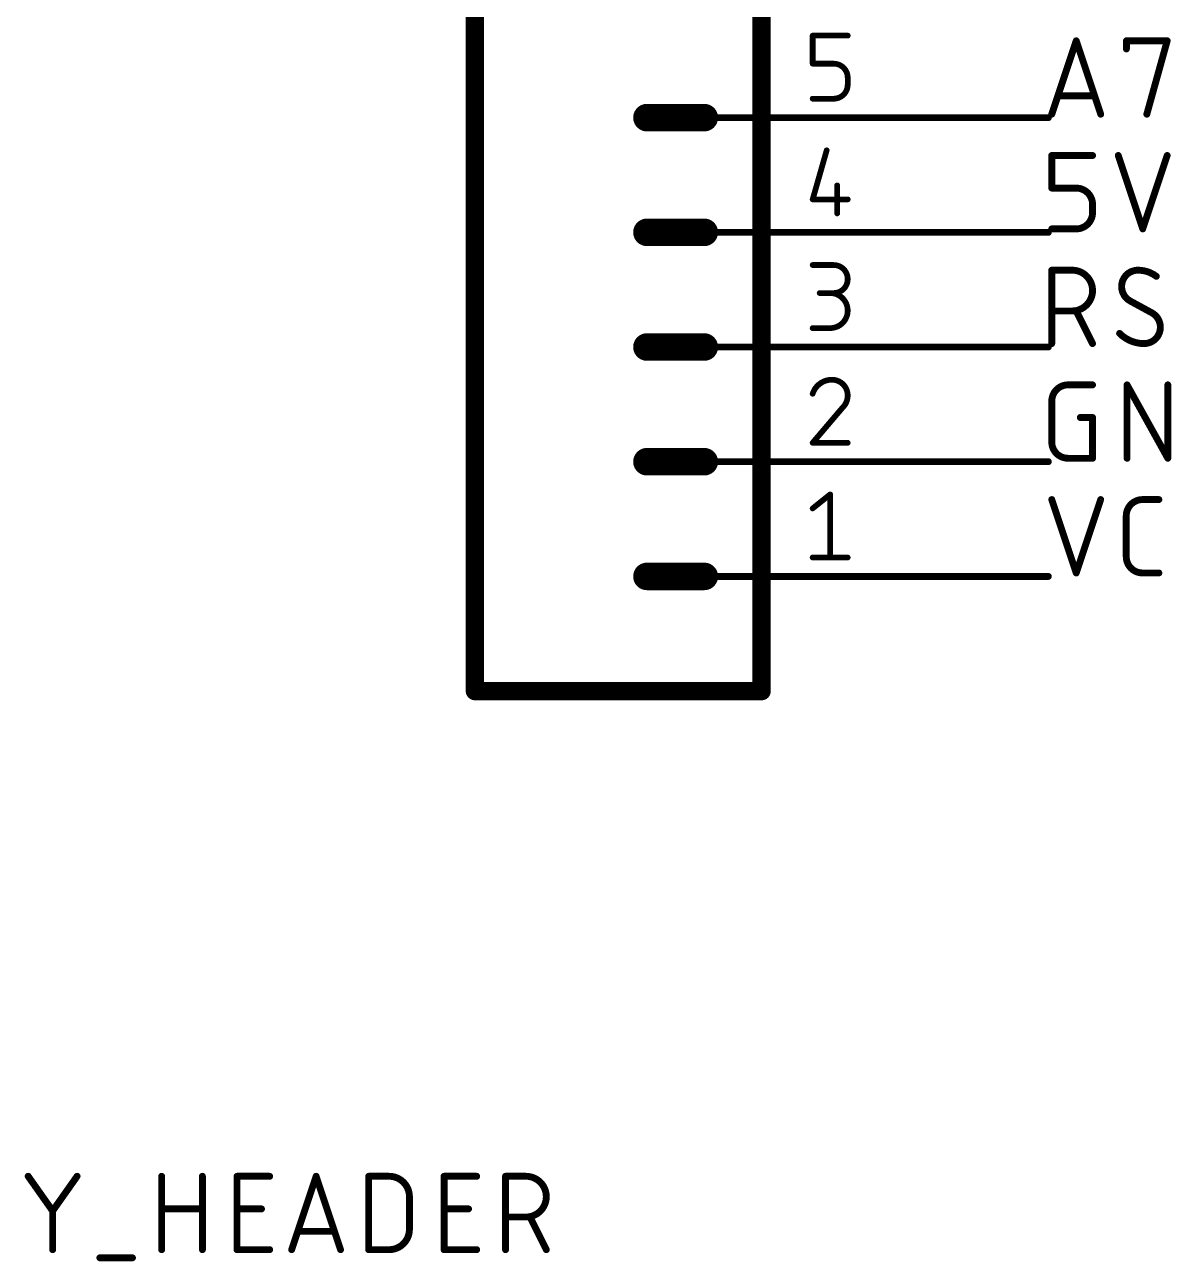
# Model space of a CAD drawing. Extents: x 13 to 226, y 41 to 152.
# Drawn here: x 38.29 to 63.68, y 40.71 to 68.1 of the extents above; entities that cross this region are included whole.
import ezdxf

# ---------------------------------------------------------------- set-up
doc = ezdxf.new("R2010")
doc.units = 0
for name, color, linetype in [('91', 122, 'CONTINUOUS'), ('94', 12, 'CONTINUOUS'), ('95', 251, 'CONTINUOUS'), ('96', 251, 'CONTINUOUS')]:
    doc.layers.add(name, color=color, linetype=linetype)

msp = doc.modelspace()

# ---------------------------------------------------------------- linework, layer by layer
at = {"layer": '91', "const_width": 0.1524}
for points in [[(58.42, 66.04), (60.96, 66.04)], [(58.42, 63.5), (60.96, 63.5)], [(58.42, 60.96), (60.96, 60.96)], [(58.42, 58.42), (60.96, 58.42)], [(58.42, 55.88), (60.96, 55.88)]]:
    msp.add_lwpolyline(points, dxfattribs=at)
at = {"layer": '91', "const_width": 0.0762}
for points in [[(58.42, 66.0781, 1), (58.42, 66.0019)], [(60.96, 66.0019, 1), (60.96, 66.0781)], [(58.42, 63.5381, 1), (58.42, 63.4619)], [(60.96, 63.4619, 1), (60.96, 63.5381)], [(58.42, 60.9981, 1), (58.42, 60.9219)], [(60.96, 60.9219, 1), (60.96, 60.9981)], [(58.42, 58.4581, 1), (58.42, 58.3819)], [(60.96, 58.3819, 1), (60.96, 58.4581)], [(58.42, 55.9181, 1), (58.42, 55.8419)], [(60.96, 55.8419, 1), (60.96, 55.9181)]]:
    msp.add_lwpolyline(points, format="xyb", dxfattribs=at)
at = {"layer": '94'}
for points, const_width in [([(48.26, 93.98), (48.26, 53.34)], 0.4064), ([(54.61, 53.34), (54.61, 93.98)], 0.4064), ([(52.07, 66.04), (53.34, 66.04)], 0.6096), ([(58.42, 66.04), (53.34, 66.04)], 0.1524), ([(52.07, 63.5), (53.34, 63.5)], 0.6096), ([(58.42, 63.5), (53.34, 63.5)], 0.1524), ([(52.07, 60.96), (53.34, 60.96)], 0.6096), ([(58.42, 60.96), (53.34, 60.96)], 0.1524), ([(52.07, 58.42), (53.34, 58.42)], 0.6096), ([(58.42, 58.42), (53.34, 58.42)], 0.1524), ([(52.07, 55.88), (53.34, 55.88)], 0.6096), ([(58.42, 55.88), (53.34, 55.88)], 0.1524), ([(54.61, 53.34), (48.26, 53.34)], 0.4064)]:
    msp.add_lwpolyline(points, dxfattribs=dict(at, const_width=const_width))
for points, const_width in [([(52.07, 66.1924, 1), (52.07, 65.8876)], 0.3048), ([(53.34, 65.8876, 1), (53.34, 66.1924)], 0.3048), ([(53.34, 66.0781, 1), (53.34, 66.0019)], 0.0762), ([(58.42, 66.0019, 1), (58.42, 66.0781)], 0.0762), ([(52.07, 63.6524, 1), (52.07, 63.3476)], 0.3048), ([(53.34, 63.3476, 1), (53.34, 63.6524)], 0.3048), ([(53.34, 63.5381, 1), (53.34, 63.4619)], 0.0762), ([(58.42, 63.4619, 1), (58.42, 63.5381)], 0.0762), ([(52.07, 61.1124, 1), (52.07, 60.8076)], 0.3048), ([(53.34, 60.8076, 1), (53.34, 61.1124)], 0.3048), ([(53.34, 60.9981, 1), (53.34, 60.9219)], 0.0762), ([(58.42, 60.9219, 1), (58.42, 60.9981)], 0.0762), ([(52.07, 58.5724, 1), (52.07, 58.2676)], 0.3048), ([(53.34, 58.2676, 1), (53.34, 58.5724)], 0.3048), ([(53.34, 58.4581, 1), (53.34, 58.3819)], 0.0762), ([(58.42, 58.3819, 1), (58.42, 58.4581)], 0.0762), ([(52.07, 56.0324, 1), (52.07, 55.7276)], 0.3048), ([(53.34, 55.7276, 1), (53.34, 56.0324)], 0.3048), ([(53.34, 55.9181, 1), (53.34, 55.8419)], 0.0762), ([(58.42, 55.8419, 1), (58.42, 55.9181)], 0.0762), ([(48.26, 53.4416, 1), (48.26, 53.2384)], 0.2032), ([(48.1584, 53.34, 1), (48.3616, 53.34)], 0.2032), ([(54.5084, 53.34, 1), (54.7116, 53.34)], 0.2032), ([(54.61, 53.2384, 1), (54.61, 53.4416)], 0.2032)]:
    msp.add_lwpolyline(points, format="xyb", dxfattribs=dict(at, const_width=const_width))
at = {"layer": '95'}
for points, const_width in [([(55.7403, 67.8879, 1), (55.7403, 67.8243)], 0.0635), ([(55.7721, 67.8561, 1), (55.7086, 67.8561)], 0.0635), ([(56.5164, 67.8243, 1), (56.5164, 67.8879)], 0.0635), ([(61.6142, 67.7538, 1), (61.5419, 67.7298)], 0.0762), ([(61.6142, 67.7298, 1), (61.5419, 67.7538)], 0.0762), ([(62.7277, 67.7418, 1), (62.6515, 67.7418)], 0.0762), ([(62.6896, 67.7799, 1), (62.6896, 67.7037)], 0.0762), ([(63.6295, 67.7316, 1), (63.556, 67.752)], 0.0762), ([(63.5927, 67.7037, 1), (63.5927, 67.7799)], 0.0762), ([(62.6515, 67.5612, 1), (62.7277, 67.5612)], 0.0762), ([(55.7403, 67.267, 1), (55.7403, 67.2035)], 0.0635), ([(55.7086, 67.2352, 1), (55.7721, 67.2352)], 0.0635), ([(56.5164, 66.9248, 0.4142), (56.206, 67.2352)], 0.127), ([(56.206, 67.267, 1), (56.206, 67.2035)], 0.0635), ([(56.206, 67.2035, 1), (56.206, 67.267)], 0.0635), ([(56.206, 66.4591, 0.4142), (56.5164, 66.7695)], 0.127), ([(56.5482, 66.9248, 1), (56.4847, 66.9248)], 0.0635), ([(56.4847, 66.9248, 1), (56.5482, 66.9248)], 0.0635), ([(56.5482, 66.7695, 1), (56.4847, 66.7695)], 0.0635), ([(56.4847, 66.7695, 1), (56.5482, 66.7695)], 0.0635), ([(61.1717, 66.5607, 1), (61.1717, 66.4845)], 0.0762), ([(61.9845, 66.4845, 1), (61.9845, 66.5607)], 0.0762), ([(55.7403, 66.4909, 1), (55.7403, 66.4274)], 0.0635), ([(56.206, 66.4909, 1), (56.206, 66.4274)], 0.0635), ([(56.206, 66.4274, 1), (56.206, 66.4909)], 0.0635), ([(61.0001, 66.1282, 1), (61.0723, 66.1042)], 0.0762), ([(62.0838, 66.1042, 1), (62.1561, 66.1282)], 0.0762), ([(63.1045, 66.1264, 1), (63.1779, 66.106)], 0.0762), ([(56.0813, 65.3074, 1), (56.0202, 65.3248)], 0.0635), ([(61.0743, 65.2018, 1), (60.9981, 65.2018)], 0.0762), ([(61.0362, 65.2399, 1), (61.0362, 65.1637)], 0.0762), ([(61.9393, 65.1637, 1), (61.9393, 65.2399)], 0.0762), ([(62.5452, 65.2138, 1), (62.4729, 65.1898)], 0.0762), ([(63.6289, 65.1898, 1), (63.5566, 65.2138)], 0.0762), ([(56.3153, 64.54, 1), (56.2518, 64.54)], 0.0635), ([(61.0362, 64.5174, 1), (61.0362, 64.4412)], 0.0762), ([(60.9981, 64.4793, 1), (61.0743, 64.4793)], 0.0762), ([(61.9393, 64.1181, 0.4142), (61.5781, 64.4793)], 0.1524), ([(61.5781, 64.5174, 1), (61.5781, 64.4412)], 0.0762), ([(61.5781, 64.4412, 1), (61.5781, 64.5174)], 0.0762), ([(55.7403, 64.2613, 1), (55.7403, 64.1978)], 0.0635), ([(55.7098, 64.2383, 1), (55.7708, 64.2208)], 0.0635), ([(56.5164, 64.1978, 1), (56.5164, 64.2613)], 0.0635), ([(61.9774, 64.1181, 1), (61.9012, 64.1181)], 0.0762), ([(61.9012, 64.1181, 1), (61.9774, 64.1181)], 0.0762), ([(56.2518, 63.9191, 1), (56.3153, 63.9191)], 0.0635), ([(61.5781, 63.5762, 0.4142), (61.9393, 63.9374)], 0.1524), ([(61.9774, 63.9374, 1), (61.9012, 63.9374)], 0.0762), ([(61.9012, 63.9374, 1), (61.9774, 63.9374)], 0.0762), ([(61.0362, 63.6143, 1), (61.0362, 63.5381)], 0.0762), ([(61.5781, 63.6143, 1), (61.5781, 63.5381)], 0.0762), ([(61.5781, 63.5381, 1), (61.5781, 63.6143)], 0.0762), ([(63.0147, 63.5882, 1), (63.087, 63.5642)], 0.0762), ([(63.0147, 63.5642, 1), (63.087, 63.5882)], 0.0762), ([(55.7403, 62.8079, 1), (55.7403, 62.7443)], 0.0635), ([(56.206, 62.1552, 1), (56.206, 62.7761)], 0.127), ([(56.206, 62.8079, 1), (56.206, 62.7443)], 0.0635), ([(56.206, 62.7443, 1), (56.206, 62.8079)], 0.0635), ([(61.0743, 62.6618, 1), (60.9981, 62.6618)], 0.0762), ([(61.0362, 62.6999, 1), (61.0362, 62.6237)], 0.0762), ([(61.4878, 61.7587, 1), (61.4878, 62.6618)], 0.1524), ([(61.4878, 62.6999, 1), (61.4878, 62.6237)], 0.0762), ([(61.4878, 62.6237, 1), (61.4878, 62.6999)], 0.0762), ([(62.9445, 62.6618, 0.4142), (62.5832, 62.3006)], 0.1524), ([(63.3509, 62.5263, 0.1623), (62.9445, 62.6618)], 0.1524), ([(62.9445, 62.6999, 1), (62.9445, 62.6237)], 0.0762), ([(62.9445, 62.6237, 1), (62.9445, 62.6999)], 0.0762), ([(63.328, 62.4959, 1), (63.3737, 62.5568)], 0.0762), ([(55.8955, 62.187, 1), (55.8955, 62.1235)], 0.0635), ([(56.1284, 62.187, 1), (56.1284, 62.1235)], 0.0635), ([(56.1284, 61.3791, 1), (56.1284, 62.1552)], 0.127), ([(56.206, 62.187, 1), (56.206, 62.1235)], 0.0635), ([(56.206, 62.1235, 1), (56.206, 62.187)], 0.0635), ([(62.5832, 62.3006, 0.2656), (62.7638, 61.9845)], 0.1524), ([(62.6213, 62.3006, 1), (62.5451, 62.3006)], 0.0762), ([(62.5451, 62.3006, 1), (62.6213, 62.3006)], 0.0762), ([(62.7821, 62.0179, 1), (62.7456, 61.951)], 0.0762), ([(62.7445, 61.9516, 1), (62.7832, 62.0173)], 0.0762), ([(61.0362, 61.7968, 1), (61.0362, 61.7206)], 0.0762), ([(61.4878, 61.7968, 1), (61.4878, 61.7206)], 0.0762), ([(61.4878, 61.7206, 1), (61.4878, 61.7968)], 0.0762), ([(61.6121, 61.7757, 1), (61.544, 61.7416)], 0.0762), ([(63.2799, 61.7464, 1), (63.2412, 61.6807)], 0.0762), ([(63.4412, 61.3974, 0.2656), (63.2606, 61.7135)], 0.1524), ([(63.2423, 61.6801, 1), (63.2788, 61.747)], 0.0762), ([(55.7403, 61.4109, 1), (55.7403, 61.3473)], 0.0635), ([(56.1284, 61.4109, 1), (56.1284, 61.3473)], 0.0635), ([(56.1284, 61.3473, 1), (56.1284, 61.4109)], 0.0635), ([(63.0799, 61.0362, 0.4142), (63.4412, 61.3974)], 0.1524), ([(63.4793, 61.3974, 1), (63.4031, 61.3974)], 0.0762), ([(63.4031, 61.3974, 1), (63.4793, 61.3974)], 0.0762), ([(60.9981, 61.0362, 1), (61.0743, 61.0362)], 0.0762), ([(61.9052, 61.0192, 1), (61.9734, 61.0532)], 0.0762), ([(62.5651, 61.2888, 1), (62.511, 61.2351)], 0.0762), ([(62.5381, 61.262, 0.2), (63.0799, 61.0362)], 0.1524), ([(63.0799, 61.0743, 1), (63.0799, 60.9981)], 0.0762), ([(63.0799, 60.9981, 1), (63.0799, 61.0743)], 0.0762), ([(56.1672, 60.2361, 0.3252), (55.7403, 59.9257)], 0.127), ([(56.5164, 59.8869, 0.4142), (56.1672, 60.2361)], 0.127), ([(56.1672, 60.2679, 1), (56.1672, 60.2043)], 0.0635), ([(56.1672, 60.2044, 1), (56.1672, 60.2678)], 0.0635), ([(61.3974, 60.1218, 0.4142), (61.0362, 59.7606)], 0.1524), ([(61.3974, 60.1599, 1), (61.3974, 60.0837)], 0.0762), ([(61.3974, 60.0837, 1), (61.3974, 60.1599)], 0.0762), ([(61.9393, 60.0837, 1), (61.9393, 60.1599)], 0.0762), ([(62.7416, 60.1218, 1), (62.6654, 60.1218)], 0.0762), ([(62.7368, 60.1403, 1), (62.6702, 60.1033)], 0.0762), ([(63.6447, 60.1218, 1), (63.5685, 60.1218)], 0.0762), ([(55.7101, 59.9354, 1), (55.7705, 59.9159)], 0.0635), ([(56.4, 59.6152, 0.2053), (56.5164, 59.8869)], 0.127), ([(56.5482, 59.8868, 1), (56.4847, 59.8869)], 0.0635), ([(56.4847, 59.8869, 1), (56.5482, 59.8869)], 0.0635), ([(61.0743, 59.7606, 1), (60.9981, 59.7606)], 0.0762), ([(60.9981, 59.7606, 1), (61.0743, 59.7606)], 0.0762), ([(56.3781, 59.6382, 1), (56.4219, 59.5922)], 0.0635), ([(56.4242, 59.5946, 1), (56.3758, 59.6358)], 0.0635), ([(61.6684, 59.4374, 1), (61.6684, 59.3612)], 0.0762), ([(61.9774, 59.3993, 1), (61.9012, 59.3993)], 0.0762), ([(61.9393, 59.3612, 1), (61.9393, 59.4374)], 0.0762), ([(55.7403, 58.8709, 1), (55.7403, 58.8073)], 0.0635), ([(55.7161, 58.8597, 1), (55.7645, 58.8185)], 0.0635), ([(56.5164, 58.8073, 1), (56.5164, 58.8709)], 0.0635), ([(61.0362, 58.8574, 0.4142), (61.3974, 58.4962)], 0.1524), ([(61.0743, 58.8574, 1), (60.9981, 58.8574)], 0.0762), ([(60.9981, 58.8574, 1), (61.0743, 58.8574)], 0.0762), ([(61.3974, 58.5343, 1), (61.3974, 58.4581)], 0.0762), ([(61.3974, 58.4581, 1), (61.3974, 58.5343)], 0.0762), ([(61.9012, 58.4962, 1), (61.9774, 58.4962)], 0.0762), ([(61.9393, 58.4581, 1), (61.9393, 58.5343)], 0.0762), ([(62.6654, 58.4962, 1), (62.7416, 58.4962)], 0.0762), ([(63.5685, 58.4962, 1), (63.6447, 58.4962)], 0.0762), ([(63.5733, 58.4777, 1), (63.6399, 58.5147)], 0.0762), ([(56.1601, 57.6961, 1), (56.0966, 57.6961)], 0.0635), ([(56.1482, 57.6713, 1), (56.1085, 57.7209)], 0.0635), ([(61.0723, 57.5938, 1), (61.0001, 57.5698)], 0.0762), ([(62.1561, 57.5698, 1), (62.0838, 57.5938)], 0.0762), ([(63.0469, 57.5818, 0.4142), (62.6857, 57.2206)], 0.1524), ([(63.0469, 57.6199, 1), (63.0469, 57.5437)], 0.0762), ([(63.0469, 57.5437, 1), (63.0469, 57.6199)], 0.0762), ([(63.4082, 57.5437, 1), (63.4082, 57.6199)], 0.0762), ([(55.7205, 57.4104, 1), (55.7601, 57.3609)], 0.0635), ([(62.7238, 57.2206, 1), (62.6476, 57.2206)], 0.0762), ([(62.6476, 57.2206, 1), (62.7238, 57.2206)], 0.0762), ([(55.7403, 56.3309, 1), (55.7403, 56.2674)], 0.0635), ([(56.0966, 56.2991, 1), (56.1601, 56.2991)], 0.0635), ([(56.5164, 56.2674, 1), (56.5164, 56.3309)], 0.0635), ([(62.6857, 56.3174, 0.4142), (63.0469, 55.9562)], 0.1524), ([(62.7238, 56.3174, 1), (62.6476, 56.3174)], 0.0762), ([(62.6476, 56.3174, 1), (62.7238, 56.3174)], 0.0762), ([(61.5419, 55.9682, 1), (61.6142, 55.9442)], 0.0762), ([(61.5419, 55.9442, 1), (61.6142, 55.9682)], 0.0762), ([(63.0469, 55.9943, 1), (63.0469, 55.9181)], 0.0762), ([(63.0469, 55.9181, 1), (63.0469, 55.9943)], 0.0762), ([(63.4082, 55.9181, 1), (63.4082, 55.9943)], 0.0762)]:
    msp.add_lwpolyline(points, format="xyb", dxfattribs=dict(at, const_width=const_width))
for points, const_width in [([(55.7403, 67.2352), (55.7403, 67.8561)], 0.127), ([(55.7403, 67.8561), (56.5164, 67.8561)], 0.127), ([(61.0362, 66.1162), (61.5781, 67.7418)], 0.1524), ([(61.5781, 67.7418), (62.1199, 66.1162)], 0.1524), ([(62.6896, 67.5612), (62.6896, 67.7418)], 0.1524), ([(62.6896, 67.7418), (63.5927, 67.7418)], 0.1524), ([(63.5927, 67.7418), (63.1412, 66.1162)], 0.1524), ([(56.206, 67.2352), (55.7403, 67.2352)], 0.127), ([(56.5164, 66.7695), (56.5164, 66.9248)], 0.127), ([(61.9845, 66.5226), (61.1717, 66.5226)], 0.1524), ([(55.7403, 66.4591), (56.206, 66.4591)], 0.127), ([(56.0507, 65.3161), (55.7403, 64.2295)], 0.127), ([(61.0362, 64.4793), (61.0362, 65.2018)], 0.1524), ([(61.0362, 65.2018), (61.9393, 65.2018)], 0.1524), ([(62.509, 65.2018), (63.0509, 63.5762)], 0.1524), ([(63.0509, 63.5762), (63.5927, 65.2018)], 0.1524), ([(56.2836, 64.54), (56.2836, 63.9191)], 0.127), ([(61.5781, 64.4793), (61.0362, 64.4793)], 0.1524), ([(55.7403, 64.2295), (56.5164, 64.2295)], 0.127), ([(61.9393, 63.9374), (61.9393, 64.1181)], 0.1524), ([(61.0362, 63.5762), (61.5781, 63.5762)], 0.1524), ([(55.7403, 62.7761), (56.206, 62.7761)], 0.127), ([(61.0362, 61.0362), (61.0362, 62.6618)], 0.1524), ([(61.0362, 62.6618), (61.4878, 62.6618)], 0.1524), ([(56.206, 62.1552), (55.8955, 62.1552)], 0.127), ([(63.2606, 61.7135), (62.7638, 61.9845)], 0.1524), ([(61.4878, 61.7587), (61.0362, 61.7587)], 0.1524), ([(61.9393, 61.0362), (61.5781, 61.7587)], 0.1524), ([(55.7403, 61.3791), (56.1284, 61.3791)], 0.127), ([(61.3974, 60.1218), (61.9393, 60.1218)], 0.1524), ([(62.7035, 58.4962), (62.7035, 60.1218)], 0.1524), ([(62.7035, 60.1218), (63.6066, 58.4962)], 0.1524), ([(63.6066, 58.4962), (63.6066, 60.1218)], 0.1524), ([(61.0362, 58.8574), (61.0362, 59.7606)], 0.1524), ([(56.4, 59.6152), (55.7403, 58.8391)], 0.127), ([(61.6684, 59.3993), (61.9393, 59.3993)], 0.1524), ([(61.9393, 59.3993), (61.9393, 58.4962)], 0.1524), ([(55.7403, 58.8391), (56.5164, 58.8391)], 0.127), ([(61.9393, 58.4962), (61.3974, 58.4962)], 0.1524), ([(55.7403, 57.3857), (56.1284, 57.6961)], 0.127), ([(56.1284, 57.6961), (56.1284, 56.2991)], 0.127), ([(61.0362, 57.5818), (61.5781, 55.9562)], 0.1524), ([(61.5781, 55.9562), (62.1199, 57.5818)], 0.1524), ([(63.0469, 57.5818), (63.4082, 57.5818)], 0.1524), ([(62.6857, 56.3174), (62.6857, 57.2206)], 0.1524), ([(55.7403, 56.2991), (56.5164, 56.2991)], 0.127), ([(63.4082, 55.9562), (63.0469, 55.9562)], 0.1524)]:
    msp.add_lwpolyline(points, dxfattribs=dict(at, const_width=const_width))
at = {"layer": '96', "const_width": 0.1524}
for points in [[(38.3654, 42.5958), (38.9073, 41.8282)], [(38.9073, 41.8282), (39.4491, 42.5958)], [(41.3214, 40.9702), (41.3214, 42.5958)], [(42.2246, 42.5958), (42.2246, 40.9702)], [(42.9918, 40.9702), (42.9918, 42.5958)], [(42.9918, 42.5958), (43.7142, 42.5958)], [(44.2011, 40.9702), (44.7429, 42.5958)], [(44.7429, 42.5958), (45.2848, 40.9702)], [(45.9066, 40.9702), (45.9066, 42.5958)], [(45.9066, 42.5958), (46.3582, 42.5958)], [(47.5769, 40.9702), (47.5769, 42.5958)], [(47.5769, 42.5958), (48.2994, 42.5958)], [(48.9378, 40.9702), (48.9378, 42.5958)], [(48.9378, 42.5958), (49.3894, 42.5958)], [(46.8097, 42.1442), (46.8097, 41.4218)], [(38.9073, 40.9702), (38.9073, 41.8282)], [(41.3214, 41.8733), (42.2246, 41.8733)], [(42.9918, 41.8733), (43.5336, 41.8733)], [(47.5769, 41.8733), (48.1188, 41.8733)], [(49.3894, 41.6927), (48.9378, 41.6927)], [(49.8409, 40.9702), (49.4797, 41.6927)], [(45.1493, 41.3766), (44.3365, 41.3766)], [(39.9528, 40.7896), (40.6753, 40.7896)], [(43.7142, 40.9702), (42.9918, 40.9702)], [(46.3582, 40.9702), (45.9066, 40.9702)], [(48.2994, 40.9702), (47.5769, 40.9702)]]:
    msp.add_lwpolyline(points, dxfattribs=at)
at = {"layer": '96'}
for points, const_width in [([(38.3965, 42.6178, 1), (38.3343, 42.5738)], 0.0762), ([(39.4803, 42.5738, 1), (39.418, 42.6178)], 0.0762), ([(41.3595, 42.5958, 1), (41.2833, 42.5958)], 0.0762), ([(42.2627, 42.5958, 1), (42.1865, 42.5958)], 0.0762), ([(43.0299, 42.5958, 1), (42.9537, 42.5958)], 0.0762), ([(42.9918, 42.6339, 1), (42.9918, 42.5577)], 0.0762), ([(43.7142, 42.5577, 1), (43.7142, 42.6339)], 0.0762), ([(44.7791, 42.6078, 1), (44.7068, 42.5838)], 0.0762), ([(44.7791, 42.5838, 1), (44.7068, 42.6078)], 0.0762), ([(45.9447, 42.5958, 1), (45.8685, 42.5958)], 0.0762), ([(45.9066, 42.6339, 1), (45.9066, 42.5577)], 0.0762), ([(46.8097, 42.1442, 0.4142), (46.3582, 42.5958)], 0.1524), ([(46.3582, 42.6339, 1), (46.3582, 42.5577)], 0.0762), ([(46.3582, 42.5577, 1), (46.3582, 42.6339)], 0.0762), ([(47.615, 42.5958, 1), (47.5388, 42.5958)], 0.0762), ([(47.5769, 42.6339, 1), (47.5769, 42.5577)], 0.0762), ([(48.2994, 42.5577, 1), (48.2994, 42.6339)], 0.0762), ([(48.9759, 42.5958, 1), (48.8997, 42.5958)], 0.0762), ([(48.9378, 42.6339, 1), (48.9378, 42.5577)], 0.0762), ([(49.3894, 41.6927, 1), (49.3894, 42.5958)], 0.1524), ([(49.3894, 42.6339, 1), (49.3894, 42.5577)], 0.0762), ([(49.3894, 42.5577, 1), (49.3894, 42.6339)], 0.0762), ([(46.8478, 42.1442, 1), (46.7716, 42.1442)], 0.0762), ([(46.7716, 42.1442, 1), (46.8478, 42.1442)], 0.0762), ([(38.9454, 41.8282, 1), (38.8692, 41.8282)], 0.0762), ([(41.3214, 41.9114, 1), (41.3214, 41.8352)], 0.0762), ([(42.2246, 41.8352, 1), (42.2246, 41.9114)], 0.0762), ([(42.9918, 41.9114, 1), (42.9918, 41.8352)], 0.0762), ([(43.5336, 41.8352, 1), (43.5336, 41.9114)], 0.0762), ([(47.5769, 41.9114, 1), (47.5769, 41.8352)], 0.0762), ([(48.1188, 41.8352, 1), (48.1188, 41.9114)], 0.0762), ([(38.8762, 41.8501, 1), (38.9384, 41.8062)], 0.0762), ([(38.8762, 41.8062, 1), (38.9384, 41.8501)], 0.0762), ([(48.9378, 41.7308, 1), (48.9378, 41.6546)], 0.0762), ([(49.3894, 41.7308, 1), (49.3894, 41.6546)], 0.0762), ([(49.3894, 41.6546, 1), (49.3894, 41.7308)], 0.0762), ([(49.5138, 41.7097, 1), (49.4456, 41.6756)], 0.0762), ([(44.3365, 41.4147, 1), (44.3365, 41.3385)], 0.0762), ([(45.1493, 41.3385, 1), (45.1493, 41.4147)], 0.0762), ([(46.3582, 40.9702, 0.4142), (46.8097, 41.4218)], 0.1524), ([(46.8478, 41.4218, 1), (46.7716, 41.4218)], 0.0762), ([(46.7716, 41.4218, 1), (46.8478, 41.4218)], 0.0762), ([(38.8692, 40.9702, 1), (38.9454, 40.9702)], 0.0762), ([(39.9528, 40.8277, 1), (39.9528, 40.7515)], 0.0762), ([(40.6753, 40.7515, 1), (40.6753, 40.8277)], 0.0762), ([(41.2833, 40.9702, 1), (41.3595, 40.9702)], 0.0762), ([(42.1865, 40.9702, 1), (42.2627, 40.9702)], 0.0762), ([(42.9918, 41.0083, 1), (42.9918, 40.9321)], 0.0762), ([(42.9537, 40.9702, 1), (43.0299, 40.9702)], 0.0762), ([(43.7142, 40.9321, 1), (43.7142, 41.0083)], 0.0762), ([(44.1649, 40.9822, 1), (44.2372, 40.9582)], 0.0762), ([(45.2487, 40.9582, 1), (45.3209, 40.9822)], 0.0762), ([(45.9066, 41.0083, 1), (45.9066, 40.9321)], 0.0762), ([(45.8685, 40.9702, 1), (45.9447, 40.9702)], 0.0762), ([(46.3582, 41.0083, 1), (46.3582, 40.9321)], 0.0762), ([(46.3582, 40.9321, 1), (46.3582, 41.0083)], 0.0762), ([(47.5769, 41.0083, 1), (47.5769, 40.9321)], 0.0762), ([(47.5388, 40.9702, 1), (47.615, 40.9702)], 0.0762), ([(48.2994, 40.9321, 1), (48.2994, 41.0083)], 0.0762), ([(48.8997, 40.9702, 1), (48.9759, 40.9702)], 0.0762), ([(49.8068, 40.9532, 1), (49.875, 40.9872)], 0.0762)]:
    msp.add_lwpolyline(points, format="xyb", dxfattribs=dict(at, const_width=const_width))

doc.saveas('drawing.dxf')
